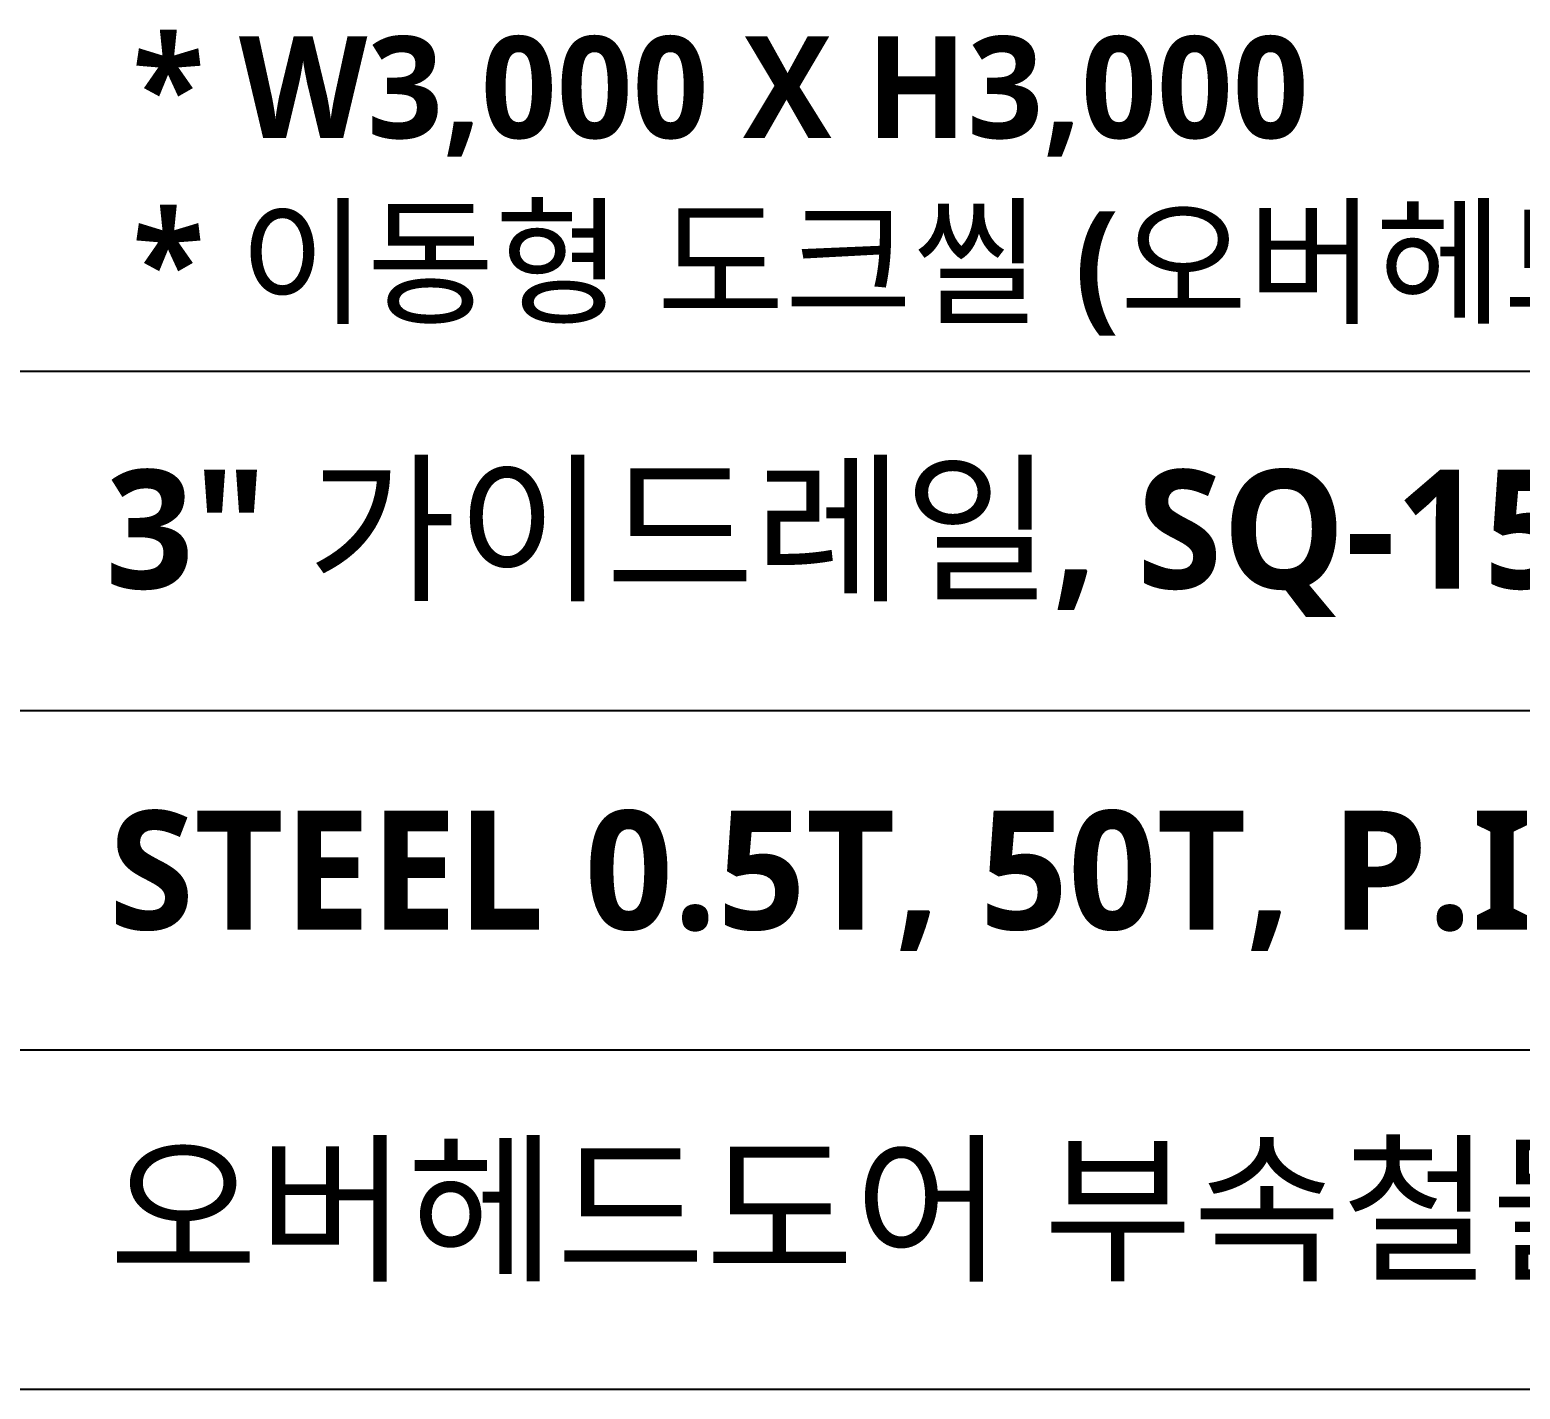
# Model space of a CAD drawing. Header units: millimetres. Extents: x 0 to 190005487, y 0 to 455456909.
# Drawn here: x 95410 to 97605, y 22275 to 24278 of the extents above; entities that cross this region are included whole.
import ezdxf

# ---------------------------------------------------------------- set-up
doc = ezdxf.new("R2010")
doc.units = ezdxf.units.MM
doc.header["$LTSCALE"] = 400
doc.header["$MEASUREMENT"] = 0
for name, color, linetype in [('A-ANNO-GRA1', 7, 'CONTINUOUS'), ('A-ANNO-TEXT1', 7, 'CONTINUOUS'), ('WALLBR', 3, 'CONTINUOUS')]:
    doc.layers.add(name, color=color, linetype=linetype)
doc.styles.add('SH_대대리576', font='NanumGothicBold.ttf')

msp = doc.modelspace()

# ---------------------------------------------------------------- linework, layer by layer
at = {"layer": 'A-ANNO-GRA1', "color": 8}
for p, q in [((85000, 23775), (120500, 23775)), ((85000, 23275), (120500, 23275)), ((85000, 22775), (120500, 22775)), ((85000, 22275), (120500, 22275))]:
    msp.add_line(p, q, dxfattribs=at)

# ---------------------------------------------------------------- texts
at = {"layer": 'A-ANNO-TEXT1', "style": 'SH_대대리576'}
for s, p in [('3" 가이드레일, SQ-150X100X3.2T 트랙지지용 (아연도각관)', (95521.4, 23454.8)), ('STEEL 0.5T, 50T, P.I.R단열재 (난연3급) 충진, 670X310X3T WINDOW', (95526.3, 22952.4)), ('오버헤드도어 부속철물일체', (95526.3, 22452.4))]:
    msp.add_text(s, height=175, dxfattribs=at).set_placement(p)
at = {"layer": 'WALLBR', "style": 'SH_대대리576'}
for s, p in [('* W3,000 X H3,000', (95560.8, 24118.5)), ('* 이동형 도크씰 (오버헤드상세도 참조)', (95560.8, 23860.9))]:
    msp.add_text(s, height=150, dxfattribs=at).set_placement(p)

doc.saveas('drawing.dxf')
